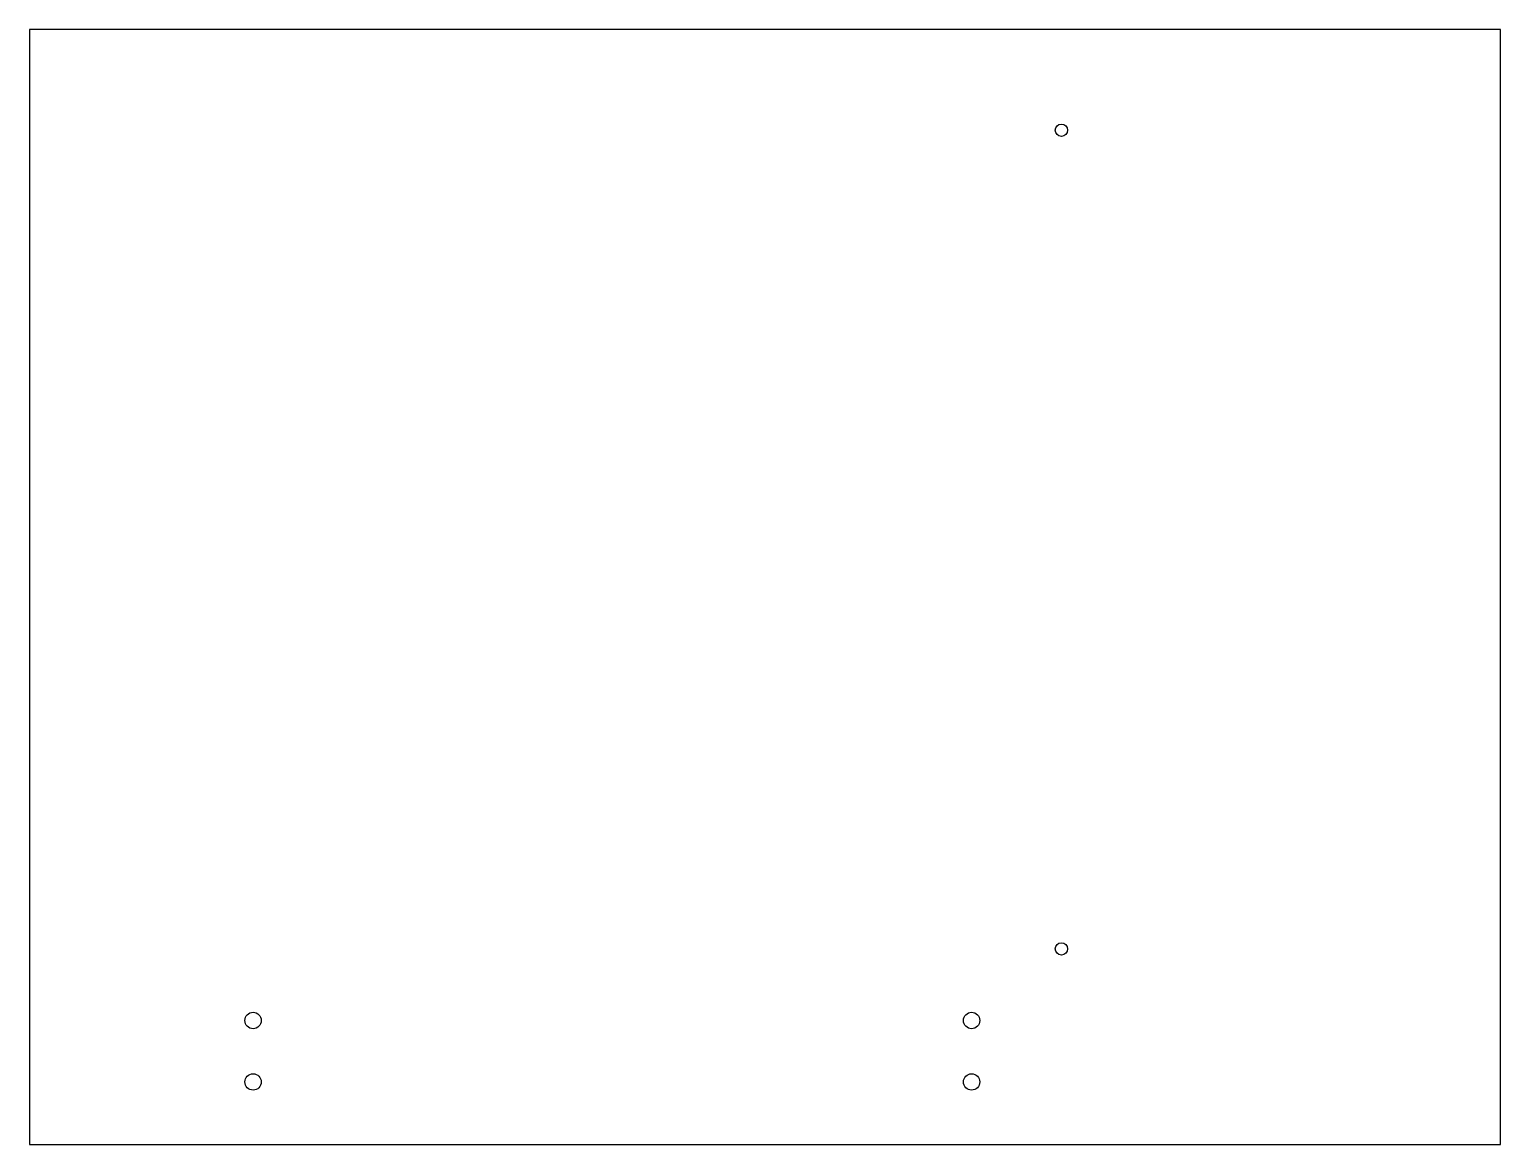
# Model space of a CAD drawing. Header units: millimetres. Extents: x 0 to 1437, y 0 to 1090.
import ezdxf

# ---------------------------------------------------------------- set-up
doc = ezdxf.new("R2010")
doc.units = ezdxf.units.MM
doc.layers.add('CUT', color=7, linetype='CONTINUOUS')

msp = doc.modelspace()

# ---------------------------------------------------------------- linework, layer by layer
at = {"layer": 'CUT'}
msp.add_lwpolyline([(0, 0), (1437, 0), (1437, 1089.74), (0, 1089.74)], close=True, dxfattribs=at)
for centre, radius in [((1008, 991.24), 6), ((1008, 191.24), 6), ((218.5, 121.24), 8), ((920.33, 121.24), 8), ((218.5, 61.24), 8), ((920.33, 61.24), 8)]:
    msp.add_circle(centre, radius, dxfattribs=at)

doc.saveas('drawing.dxf')
